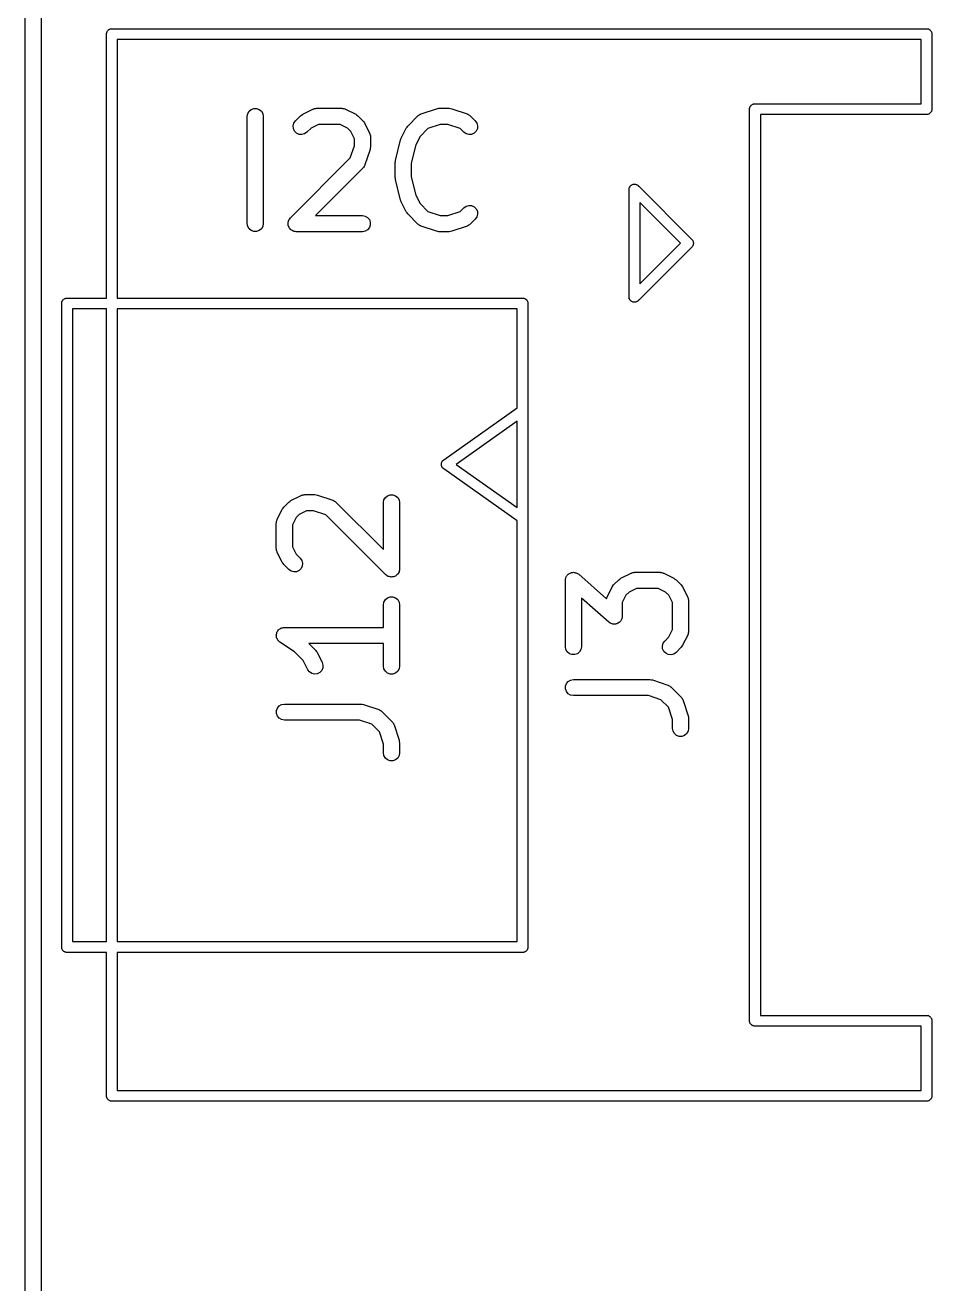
# Model space of a CAD drawing. Extents: x 51.7 to 146.1, y -97.1 to -36.3.
# Drawn here: x 51.74 to 60.2, y -66.09 to -54.36 of the extents above; entities that cross this region are included whole.
import ezdxf

# ---------------------------------------------------------------- set-up
doc = ezdxf.new("R2010")
doc.units = 0
doc.header["$MEASUREMENT"] = 0
doc.layers.add('BLACK', color=7, linetype='CONTINUOUS')

msp = doc.modelspace()

# ---------------------------------------------------------------- linework, layer by layer
at = {"layer": 'BLACK', "linetype": 'CONTINUOUS'}
for p, q in [((51.741, -93.8596), (51.741, -40.2524)), ((51.891, -40.2639), (51.891, -93.8502)), ((52.501, -54.4292), (52.5025, -54.425)), ((52.501, -56.9), (52.501, -54.4292)), ((52.5025, -54.425), (52.5033, -54.4206)), ((52.5033, -54.4206), (52.5055, -54.4168)), ((52.5055, -54.4168), (52.507, -54.4126)), ((52.507, -54.4126), (52.5099, -54.4092)), ((52.5099, -54.4092), (52.5121, -54.4054)), ((52.5121, -54.4054), (52.5155, -54.4025)), ((52.5155, -54.4025), (52.5184, -54.3991)), ((52.5184, -54.3991), (52.5222, -54.3969)), ((52.5222, -54.3969), (52.5256, -54.394)), ((52.5256, -54.394), (52.5298, -54.3925)), ((52.5298, -54.3925), (52.5336, -54.3903)), ((52.5336, -54.3903), (52.538, -54.3895)), ((52.538, -54.3895), (52.5422, -54.388)), ((52.5422, -54.388), (60.1598, -54.388)), ((60.1598, -54.388), (60.164, -54.3895)), ((60.164, -54.3895), (60.1684, -54.3903)), ((60.1684, -54.3903), (60.1722, -54.3925)), ((60.1722, -54.3925), (60.1764, -54.394)), ((60.1764, -54.394), (60.1798, -54.3969)), ((60.1798, -54.3969), (60.1836, -54.3991)), ((60.1836, -54.3991), (60.1865, -54.4025)), ((60.1865, -54.4025), (60.1899, -54.4054)), ((60.1899, -54.4054), (60.1921, -54.4092)), ((60.1921, -54.4092), (60.195, -54.4126)), ((60.195, -54.4126), (60.1965, -54.4168)), ((60.1965, -54.4168), (60.1987, -54.4206)), ((60.1987, -54.4206), (60.1995, -54.425)), ((60.1995, -54.425), (60.201, -54.4292)), ((60.201, -54.4292), (60.201, -55.1468)), ((60.101, -54.488), (52.601, -54.488)), ((52.601, -54.488), (52.601, -56.9)), ((60.101, -55.088), (60.101, -54.488)), ((53.8173, -55.1797), (53.8304, -55.1572)), ((53.8304, -55.1572), (53.8503, -55.1404)), ((53.8503, -55.1404), (53.8748, -55.1315)), ((53.8748, -55.1315), (53.9008, -55.1315)), ((53.9008, -55.1315), (53.9253, -55.1404)), ((53.9253, -55.1404), (53.9453, -55.1572)), ((53.9453, -55.1572), (53.9583, -55.1797)), ((54.3305, -55.1859), (54.4257, -55.1383)), ((54.4257, -55.1383), (54.4298, -55.1371)), ((54.4298, -55.1371), (54.4336, -55.1349)), ((54.4336, -55.1349), (54.4422, -55.1334)), ((54.4422, -55.1334), (54.4507, -55.1309)), ((54.4507, -55.1309), (54.455, -55.1311)), ((54.455, -55.1311), (54.4592, -55.1304)), ((54.4592, -55.1304), (54.6973, -55.1304)), ((54.6973, -55.1304), (54.7016, -55.1311)), ((54.7016, -55.1311), (54.7059, -55.1309)), ((54.7059, -55.1309), (54.7143, -55.1334)), ((54.7143, -55.1334), (54.723, -55.1349)), ((54.723, -55.1349), (54.7267, -55.1371)), ((54.7267, -55.1371), (54.7309, -55.1383)), ((54.7309, -55.1383), (54.8261, -55.1859)), ((55.4355, -55.1818), (55.5784, -55.1342)), ((55.5784, -55.1342), (55.5903, -55.1325)), ((55.5903, -55.1325), (55.6021, -55.1304)), ((55.6021, -55.1304), (55.6973, -55.1304)), ((55.6973, -55.1304), (55.7092, -55.1325)), ((55.7092, -55.1325), (55.7211, -55.1342)), ((55.7211, -55.1342), (55.8639, -55.1818)), ((58.501, -55.1292), (58.5025, -55.125)), ((58.501, -55.1468), (58.501, -55.1292)), ((58.501, -63.6292), (58.501, -55.1468)), ((58.501, -55.1468), (58.501, -55.1468)), ((58.5025, -55.125), (58.5033, -55.1206)), ((58.5033, -55.1206), (58.5055, -55.1168)), ((58.5055, -55.1168), (58.507, -55.1126)), ((58.507, -55.1126), (58.5099, -55.1092)), ((58.5099, -55.1092), (58.5121, -55.1054)), ((58.5121, -55.1054), (58.5155, -55.1025)), ((58.5155, -55.1025), (58.5184, -55.0991)), ((58.5184, -55.0991), (58.5222, -55.0969)), ((58.5222, -55.0969), (58.5256, -55.094)), ((58.5256, -55.094), (58.5298, -55.0925)), ((58.5298, -55.0925), (58.5336, -55.0903)), ((58.5336, -55.0903), (58.538, -55.0895)), ((58.538, -55.0895), (58.5422, -55.088)), ((58.5422, -55.088), (60.101, -55.088)), ((60.1987, -55.1554), (60.1965, -55.1592)), ((60.1995, -55.151), (60.1987, -55.1554)), ((60.201, -55.1468), (60.1995, -55.151)), ((53.8128, -55.2054), (53.8173, -55.1797)), ((53.8128, -56.2054), (53.8128, -55.2054)), ((53.9583, -55.1797), (53.9628, -55.2054)), ((53.9628, -55.2054), (53.9628, -56.2054)), ((54.2417, -55.2941), (54.2484, -55.2689)), ((54.2484, -55.2689), (54.2633, -55.2476)), ((54.2633, -55.2476), (54.311, -55.2)), ((54.311, -55.2), (54.3208, -55.1931)), ((54.3208, -55.1931), (54.3305, -55.1859)), ((54.8261, -55.1859), (54.8358, -55.1931)), ((54.8358, -55.1931), (54.8456, -55.2)), ((54.8456, -55.2), (54.8932, -55.2476)), ((54.8932, -55.2476), (54.9001, -55.2574)), ((54.9001, -55.2574), (54.9073, -55.2671)), ((54.9073, -55.2671), (54.9549, -55.3623)), ((55.311, -55.2952), (55.4062, -55.2)), ((55.4062, -55.2), (55.4097, -55.1975)), ((55.4097, -55.1975), (55.4126, -55.1943)), ((55.4126, -55.1943), (55.4203, -55.1901)), ((55.4203, -55.1901), (55.4275, -55.185)), ((55.4275, -55.185), (55.4317, -55.1839)), ((55.4317, -55.1839), (55.4355, -55.1818)), ((55.8639, -55.1818), (55.8677, -55.1839)), ((55.8677, -55.1839), (55.8719, -55.185)), ((55.8719, -55.185), (55.8791, -55.1901)), ((55.8791, -55.1901), (55.8868, -55.1943)), ((55.8868, -55.1943), (55.8897, -55.1975)), ((55.8897, -55.1975), (55.8932, -55.2)), ((55.8932, -55.2), (55.9408, -55.2476)), ((55.9408, -55.2476), (55.9558, -55.2689)), ((55.9558, -55.2689), (55.9625, -55.2941)), ((60.1598, -55.188), (58.601, -55.188)), ((58.601, -55.188), (58.601, -63.588)), ((60.164, -55.1865), (60.1598, -55.188)), ((60.1684, -55.1857), (60.164, -55.1865)), ((60.1722, -55.1835), (60.1684, -55.1857)), ((60.1764, -55.182), (60.1722, -55.1835)), ((60.1798, -55.1791), (60.1764, -55.182)), ((60.1836, -55.1769), (60.1798, -55.1791)), ((60.1865, -55.1735), (60.1836, -55.1769)), ((60.1899, -55.1706), (60.1865, -55.1735)), ((60.1921, -55.1668), (60.1899, -55.1706)), ((60.195, -55.1634), (60.1921, -55.1668)), ((60.1965, -55.1592), (60.195, -55.1634)), ((54.2439, -55.32), (54.2417, -55.2941)), ((54.2549, -55.3436), (54.2439, -55.32)), ((54.2734, -55.3621), (54.2549, -55.3436)), ((54.297, -55.3731), (54.2734, -55.3621)), ((54.3229, -55.3753), (54.297, -55.3731)), ((54.3481, -55.3686), (54.3229, -55.3753)), ((54.3694, -55.3537), (54.3481, -55.3686)), ((54.4084, -55.3146), (54.3694, -55.3537)), ((54.4769, -55.2804), (54.4084, -55.3146)), ((54.6796, -55.2804), (54.4769, -55.2804)), ((54.7481, -55.3146), (54.6796, -55.2804)), ((54.7786, -55.345), (54.7481, -55.3146)), ((54.8128, -55.4136), (54.7786, -55.345)), ((54.9549, -55.3623), (54.9561, -55.3665)), ((54.9561, -55.3665), (54.9583, -55.3702)), ((54.9583, -55.3702), (54.9598, -55.3789)), ((54.9598, -55.3789), (54.9623, -55.3873)), ((54.9623, -55.3873), (54.9621, -55.3916)), ((54.9621, -55.3916), (54.9628, -55.3959)), ((55.2493, -55.4099), (55.2969, -55.3147)), ((55.2969, -55.3147), (55.3041, -55.305)), ((55.3041, -55.305), (55.311, -55.2952)), ((55.4998, -55.3186), (55.4256, -55.3927)), ((55.6143, -55.2804), (55.4998, -55.3186)), ((55.6852, -55.2804), (55.6143, -55.2804)), ((55.7997, -55.3186), (55.6852, -55.2804)), ((55.8348, -55.3537), (55.7997, -55.3186)), ((55.8561, -55.3686), (55.8348, -55.3537)), ((55.8813, -55.3753), (55.8561, -55.3686)), ((55.9072, -55.3731), (55.8813, -55.3753)), ((55.9308, -55.3621), (55.9072, -55.3731)), ((55.9492, -55.3436), (55.9308, -55.3621)), ((55.9603, -55.32), (55.9492, -55.3436)), ((55.9625, -55.2941), (55.9603, -55.32)), ((54.7746, -55.5934), (54.8128, -55.4789)), ((54.8128, -55.4789), (54.8128, -55.4136)), ((54.9607, -55.5029), (54.959, -55.5148)), ((54.9628, -55.4911), (54.9607, -55.5029)), ((54.9628, -55.3959), (54.9628, -55.4911)), ((55.196, -55.6158), (55.2436, -55.4253)), ((55.2436, -55.4253), (55.247, -55.4178)), ((55.247, -55.4178), (55.2493, -55.4099)), ((55.3871, -55.4697), (55.3438, -55.6432)), ((55.4256, -55.3927), (55.3871, -55.4697)), ((54.2157, -56.1523), (54.7746, -55.5934)), ((54.959, -55.5148), (54.9113, -55.6577)), ((55.1938, -55.634), (55.1954, -55.6249)), ((55.1954, -55.6249), (55.196, -55.6158)), ((54.8932, -55.687), (54.4498, -56.1304)), ((54.8957, -55.6834), (54.8932, -55.687)), ((54.8989, -55.6806), (54.8957, -55.6834)), ((54.9031, -55.6728), (54.8989, -55.6806)), ((54.9082, -55.6656), (54.9031, -55.6728)), ((54.9093, -55.6615), (54.9082, -55.6656)), ((54.9113, -55.6577), (54.9093, -55.6615)), ((55.1938, -55.7768), (55.1938, -55.634)), ((55.3438, -55.6432), (55.3438, -55.7676)), ((55.1954, -55.7858), (55.1938, -55.7768)), ((55.196, -55.795), (55.1954, -55.7858)), ((55.2436, -55.9855), (55.196, -55.795)), ((55.3438, -55.7676), (55.3871, -55.9411)), ((57.3816, -55.8649), (57.3844, -55.8589)), ((57.3844, -55.8589), (57.386, -55.8573)), ((57.386, -55.8573), (57.3871, -55.8554)), ((57.3871, -55.8554), (57.3922, -55.8511)), ((57.3922, -55.8511), (57.3969, -55.8464)), ((57.3969, -55.8464), (57.3989, -55.8455)), ((57.3989, -55.8455), (57.4006, -55.844)), ((57.4006, -55.844), (57.4069, -55.8418)), ((57.4069, -55.8418), (57.4129, -55.839)), ((57.4129, -55.839), (57.4151, -55.8388)), ((57.4151, -55.8388), (57.4172, -55.838)), ((57.4172, -55.838), (57.4238, -55.838)), ((57.4238, -55.838), (57.4304, -55.8374)), ((57.4304, -55.8374), (57.4326, -55.838)), ((57.4326, -55.838), (57.4348, -55.838)), ((57.4348, -55.838), (57.4411, -55.8403)), ((57.4411, -55.8403), (57.4475, -55.842)), ((57.4475, -55.842), (57.4493, -55.8433)), ((57.4493, -55.8433), (57.4514, -55.844)), ((57.4514, -55.844), (57.4565, -55.8483)), ((57.4565, -55.8483), (57.4583, -55.8496)), ((57.4583, -55.8496), (57.4598, -55.8511)), ((57.4598, -55.8511), (57.4649, -55.8554)), ((57.4649, -55.8554), (57.466, -55.8573)), ((57.466, -55.8573), (57.9551, -56.3464)), ((55.3871, -55.9411), (55.4256, -56.0181)), ((57.3754, -55.8924), (57.376, -55.8858)), ((57.376, -55.8946), (57.3754, -55.8924)), ((57.376, -55.8836), (57.3764, -55.8815)), ((57.376, -55.8858), (57.376, -55.8836)), ((57.376, -56.8814), (57.376, -55.8946)), ((57.3764, -55.8815), (57.377, -55.8749)), ((57.377, -55.8749), (57.3779, -55.8728)), ((57.3779, -55.8728), (57.3783, -55.8706)), ((57.3783, -55.8706), (57.3816, -55.8649)), ((55.247, -55.993), (55.2436, -55.9855)), ((55.2493, -56.0008), (55.247, -55.993)), ((55.2969, -56.0961), (55.2493, -56.0008)), ((55.3041, -56.1057), (55.2969, -56.0961)), ((55.4256, -56.0181), (55.4998, -56.0922)), ((55.4998, -56.0922), (55.6143, -56.1304)), ((55.6852, -56.1304), (55.7997, -56.0922)), ((55.7997, -56.0922), (55.8348, -56.0571)), ((55.8348, -56.0571), (55.8561, -56.0422)), ((55.8561, -56.0422), (55.8813, -56.0354)), ((55.8813, -56.0354), (55.9072, -56.0377)), ((55.9072, -56.0377), (55.9308, -56.0487)), ((55.9308, -56.0487), (55.9492, -56.0671)), ((55.9492, -56.0671), (55.9603, -56.0907)), ((55.9603, -56.0907), (55.9625, -56.1167)), ((57.8553, -56.388), (57.476, -56.0087)), ((57.476, -56.0087), (57.476, -56.7673)), ((53.8173, -56.231), (53.8128, -56.2054)), ((53.9628, -56.2054), (53.9583, -56.231)), ((54.194, -56.1988), (54.1949, -56.1957)), ((54.1949, -56.2086), (54.194, -56.1988)), ((54.1949, -56.1924), (54.1983, -56.1831)), ((54.1949, -56.1957), (54.1949, -56.1924)), ((54.1949, -56.2184), (54.1949, -56.2086)), ((54.1983, -56.1831), (54.2008, -56.1737)), ((54.2008, -56.1737), (54.2027, -56.171)), ((54.2027, -56.171), (54.2038, -56.1679)), ((54.2038, -56.1679), (54.2101, -56.1604)), ((54.2101, -56.1604), (54.2157, -56.1523)), ((54.4498, -56.1304), (54.8878, -56.1304)), ((54.8878, -56.1304), (54.9135, -56.1349)), ((54.9135, -56.1349), (54.936, -56.1479)), ((54.936, -56.1479), (54.9528, -56.1679)), ((54.9528, -56.1679), (54.9617, -56.1924)), ((54.9617, -56.1924), (54.9617, -56.2184)), ((55.311, -56.1156), (55.3041, -56.1057)), ((55.4062, -56.2108), (55.311, -56.1156)), ((55.4097, -56.2133), (55.4062, -56.2108)), ((55.4126, -56.2165), (55.4097, -56.2133)), ((55.6143, -56.1304), (55.6852, -56.1304)), ((55.8897, -56.2133), (55.8868, -56.2165)), ((55.8932, -56.2108), (55.8897, -56.2133)), ((55.9408, -56.1632), (55.8932, -56.2108)), ((55.9558, -56.1418), (55.9408, -56.1632)), ((55.9625, -56.1167), (55.9558, -56.1418)), ((53.8304, -56.2536), (53.8173, -56.231)), ((53.8503, -56.2703), (53.8304, -56.2536)), ((53.8748, -56.2792), (53.8503, -56.2703)), ((53.9008, -56.2792), (53.8748, -56.2792)), ((53.9253, -56.2703), (53.9008, -56.2792)), ((53.9453, -56.2536), (53.9253, -56.2703)), ((53.9583, -56.231), (53.9453, -56.2536)), ((54.196, -56.2215), (54.1949, -56.2184)), ((54.1963, -56.2248), (54.196, -56.2215)), ((54.2005, -56.2337), (54.1963, -56.2248)), ((54.2038, -56.2429), (54.2005, -56.2337)), ((54.2059, -56.2454), (54.2038, -56.2429)), ((54.2073, -56.2484), (54.2059, -56.2454)), ((54.2143, -56.2553), (54.2073, -56.2484)), ((54.2206, -56.2628), (54.2143, -56.2553)), ((54.2234, -56.2645), (54.2206, -56.2628)), ((54.2257, -56.2668), (54.2234, -56.2645)), ((54.2346, -56.271), (54.2257, -56.2668)), ((54.2431, -56.2759), (54.2346, -56.271)), ((54.2464, -56.2764), (54.2431, -56.2759)), ((54.2493, -56.2778), (54.2464, -56.2764)), ((54.2591, -56.2787), (54.2493, -56.2778)), ((54.2688, -56.2804), (54.2591, -56.2787)), ((54.8878, -56.2804), (54.2688, -56.2804)), ((54.9135, -56.2759), (54.8878, -56.2804)), ((54.936, -56.2628), (54.9135, -56.2759)), ((54.9528, -56.2429), (54.936, -56.2628)), ((54.9617, -56.2184), (54.9528, -56.2429)), ((55.4203, -56.2207), (55.4126, -56.2165)), ((55.4275, -56.2257), (55.4203, -56.2207)), ((55.4317, -56.2269), (55.4275, -56.2257)), ((55.4355, -56.2289), (55.4317, -56.2269)), ((55.5784, -56.2765), (55.4355, -56.2289)), ((55.5903, -56.2783), (55.5784, -56.2765)), ((55.6021, -56.2804), (55.5903, -56.2783)), ((55.6973, -56.2804), (55.6021, -56.2804)), ((55.7092, -56.2783), (55.6973, -56.2804)), ((55.721, -56.2765), (55.7092, -56.2783)), ((55.8639, -56.2289), (55.721, -56.2765)), ((55.8677, -56.2269), (55.8639, -56.2289)), ((55.8719, -56.2257), (55.8677, -56.2269)), ((55.8791, -56.2207), (55.8719, -56.2257)), ((55.8868, -56.2165), (55.8791, -56.2207)), ((57.9644, -56.4203), (57.466, -56.9187)), ((57.476, -56.7673), (57.8553, -56.388)), ((57.9551, -56.3464), (57.9676, -56.3589)), ((57.9676, -56.4171), (57.9644, -56.4203)), ((57.9676, -56.3589), (57.9695, -56.3629)), ((57.9695, -56.4131), (57.9676, -56.4171)), ((57.9695, -56.3629), (57.972, -56.3665)), ((57.972, -56.4095), (57.9695, -56.4131)), ((57.972, -56.3665), (57.9732, -56.3708)), ((57.9732, -56.4052), (57.972, -56.4095)), ((57.9732, -56.3708), (57.975, -56.3749)), ((57.975, -56.4011), (57.9732, -56.4052)), ((57.975, -56.3749), (57.9754, -56.3793)), ((57.9754, -56.3967), (57.975, -56.4011)), ((57.9754, -56.3793), (57.9766, -56.3836)), ((57.9766, -56.3924), (57.9754, -56.3967)), ((57.9766, -56.3836), (57.9762, -56.388)), ((57.9762, -56.388), (57.9766, -56.3924)), ((52.0909, -56.9212), (52.0931, -56.9174)), ((52.0931, -56.9174), (52.0965, -56.9145)), ((52.0965, -56.9145), (52.0994, -56.9111)), ((52.0994, -56.9111), (52.1032, -56.9089)), ((52.1032, -56.9089), (52.1066, -56.906)), ((52.1066, -56.906), (52.1108, -56.9045)), ((52.1108, -56.9045), (52.1146, -56.9023)), ((52.1146, -56.9023), (52.119, -56.9015)), ((52.119, -56.9015), (52.1232, -56.9)), ((52.1232, -56.9), (52.501, -56.9)), ((52.601, -56.9), (56.3908, -56.9)), ((56.3908, -56.9), (56.395, -56.9015)), ((56.395, -56.9015), (56.3994, -56.9023)), ((56.3994, -56.9023), (56.4032, -56.9045)), ((56.4032, -56.9045), (56.4074, -56.906)), ((56.4074, -56.906), (56.4108, -56.9089)), ((56.4108, -56.9089), (56.4146, -56.9111)), ((56.4146, -56.9111), (56.4175, -56.9145)), ((56.4175, -56.9145), (56.4209, -56.9174)), ((56.4209, -56.9174), (56.4231, -56.9212)), ((57.3754, -56.8836), (57.376, -56.8814)), ((57.376, -56.8902), (57.3754, -56.8836)), ((57.376, -56.8924), (57.376, -56.8902)), ((57.3764, -56.8945), (57.376, -56.8924)), ((57.377, -56.9011), (57.3764, -56.8945)), ((57.3779, -56.9032), (57.377, -56.9011)), ((57.3783, -56.9054), (57.3779, -56.9032)), ((57.3816, -56.9111), (57.3783, -56.9054)), ((57.3844, -56.9171), (57.3816, -56.9111)), ((57.386, -56.9187), (57.3844, -56.9171)), ((52.082, -56.9412), (52.0835, -56.937)), ((52.082, -56.9456), (52.082, -56.9412)), ((52.082, -62.9412), (52.082, -56.9456)), ((52.0835, -56.937), (52.0843, -56.9326)), ((52.0843, -56.9326), (52.0865, -56.9288)), ((52.0865, -56.9288), (52.088, -56.9246)), ((52.088, -56.9246), (52.0909, -56.9212)), ((52.182, -57), (52.182, -62.9)), ((52.501, -57), (52.182, -57)), ((52.501, -62.9), (52.501, -57)), ((52.601, -57), (52.601, -62.9)), ((56.332, -57), (52.601, -57)), ((56.332, -57.9241), (56.332, -57)), ((56.4231, -56.9212), (56.426, -56.9246)), ((56.426, -56.9246), (56.4275, -56.9288)), ((56.4275, -56.9288), (56.4297, -56.9326)), ((56.4297, -56.9326), (56.4305, -56.937)), ((56.4305, -56.937), (56.432, -56.9412)), ((56.432, -56.9412), (56.432, -57.9433)), ((57.3871, -56.9206), (57.386, -56.9187)), ((57.3922, -56.9249), (57.3871, -56.9206)), ((57.3969, -56.9296), (57.3922, -56.9249)), ((57.3989, -56.9305), (57.3969, -56.9296)), ((57.4006, -56.932), (57.3989, -56.9305)), ((57.4069, -56.9342), (57.4006, -56.932)), ((57.4129, -56.937), (57.4069, -56.9342)), ((57.4151, -56.9372), (57.4129, -56.937)), ((57.4172, -56.938), (57.4151, -56.9372)), ((57.4238, -56.938), (57.4172, -56.938)), ((57.4304, -56.9386), (57.4238, -56.938)), ((57.4326, -56.938), (57.4304, -56.9386)), ((57.4348, -56.938), (57.4326, -56.938)), ((57.4411, -56.9357), (57.4348, -56.938)), ((57.4475, -56.934), (57.4411, -56.9357)), ((57.4493, -56.9327), (57.4475, -56.934)), ((57.4514, -56.932), (57.4493, -56.9327)), ((57.4565, -56.9277), (57.4514, -56.932)), ((57.4583, -56.9264), (57.4565, -56.9277)), ((57.4598, -56.9249), (57.4583, -56.9264)), ((57.4649, -56.9206), (57.4598, -56.9249)), ((57.466, -56.9187), (57.4649, -56.9206)), ((55.6462, -58.4091), (56.332, -57.9241)), ((56.432, -57.9433), (56.4326, -57.9453)), ((56.4326, -57.9453), (56.432, -57.9521)), ((56.432, -57.9521), (56.432, -58.9479)), ((56.332, -58.0466), (55.7615, -58.45)), ((56.332, -58.8534), (56.332, -58.0466)), ((55.6243, -58.4453), (55.6254, -58.4413)), ((55.6254, -58.4413), (55.6258, -58.4371)), ((55.6258, -58.4371), (55.6277, -58.4328)), ((55.6277, -58.4328), (55.629, -58.4283)), ((55.629, -58.4283), (55.6314, -58.4249)), ((55.6314, -58.4249), (55.6332, -58.4211)), ((55.6332, -58.4211), (55.6365, -58.4178)), ((55.6365, -58.4178), (55.6392, -58.4139)), ((55.6392, -58.4139), (55.6462, -58.4091)), ((55.6247, -58.45), (55.6243, -58.4453)), ((55.6243, -58.4547), (55.6247, -58.45)), ((55.6254, -58.4587), (55.6243, -58.4547)), ((55.6258, -58.4629), (55.6254, -58.4587)), ((55.6277, -58.4672), (55.6258, -58.4629)), ((55.629, -58.4717), (55.6277, -58.4672)), ((55.6314, -58.4751), (55.629, -58.4717)), ((55.6332, -58.4789), (55.6314, -58.4751)), ((55.6365, -58.4822), (55.6332, -58.4789)), ((55.6392, -58.4861), (55.6365, -58.4822)), ((55.6462, -58.4909), (55.6392, -58.4861)), ((56.332, -58.9759), (55.6462, -58.4909)), ((55.7615, -58.45), (56.332, -58.8534)), ((54.2016, -58.8017), (54.2114, -58.7948)), ((54.2114, -58.7948), (54.2211, -58.7877)), ((54.2211, -58.7877), (54.3163, -58.7401)), ((54.3163, -58.7401), (54.3205, -58.7388)), ((54.3205, -58.7388), (54.3242, -58.7367)), ((54.3242, -58.7367), (54.3329, -58.7351)), ((54.3329, -58.7351), (54.3413, -58.7326)), ((54.3413, -58.7326), (54.3456, -58.7329)), ((54.3456, -58.7329), (54.3499, -58.7321)), ((54.3499, -58.7321), (54.4451, -58.7321)), ((54.4451, -58.7321), (54.4569, -58.7342)), ((54.4569, -58.7342), (54.4688, -58.736)), ((54.4688, -58.736), (54.6117, -58.7836)), ((54.6117, -58.7836), (54.6155, -58.7857)), ((54.6155, -58.7857), (54.6196, -58.7868)), ((54.6196, -58.7868), (54.6268, -58.7918)), ((54.6268, -58.7918), (54.6346, -58.796)), ((55.0844, -58.8071), (55.0889, -58.7815)), ((55.0889, -58.7815), (55.1019, -58.7589)), ((55.1019, -58.7589), (55.1219, -58.7422)), ((55.1219, -58.7422), (55.1464, -58.7333)), ((55.1464, -58.7333), (55.1724, -58.7333)), ((55.1724, -58.7333), (55.1969, -58.7422)), ((55.1969, -58.7422), (55.2168, -58.7589)), ((55.2168, -58.7589), (55.2299, -58.7815)), ((55.2299, -58.7815), (55.2344, -58.8071)), ((54.0923, -58.9641), (54.1399, -58.8688)), ((54.1399, -58.8688), (54.1471, -58.8592)), ((54.1471, -58.8592), (54.154, -58.8493)), ((54.154, -58.8493), (54.2016, -58.8017)), ((54.3676, -58.8821), (54.299, -58.9164)), ((54.4329, -58.8821), (54.3676, -58.8821)), ((54.5474, -58.9203), (54.4329, -58.8821)), ((54.6346, -58.796), (54.6374, -58.7992)), ((54.6374, -58.7992), (54.641, -58.8017)), ((54.641, -58.8017), (55.0844, -59.2451)), ((55.0844, -59.2451), (55.0844, -58.8071)), ((55.2344, -58.8071), (55.2344, -59.4262)), ((54.0844, -58.9976), (54.0851, -58.9934)), ((54.0844, -59.2357), (54.0844, -58.9976)), ((54.0849, -58.989), (54.0874, -58.9806)), ((54.0851, -58.9934), (54.0849, -58.989)), ((54.0874, -58.9806), (54.0889, -58.972)), ((54.0889, -58.972), (54.0911, -58.9682)), ((54.0911, -58.9682), (54.0923, -58.9641)), ((54.2686, -58.9468), (54.2344, -59.0153)), ((54.2344, -59.0153), (54.2344, -59.218)), ((54.299, -58.9164), (54.2686, -58.9468)), ((55.1063, -59.4792), (54.5474, -58.9203)), ((56.332, -62.9), (56.332, -58.9759)), ((56.432, -58.9479), (56.4326, -58.9547)), ((56.4326, -58.9547), (56.432, -58.9567)), ((56.432, -58.9567), (56.432, -62.9588)), ((54.0851, -59.24), (54.0844, -59.2357)), ((54.0849, -59.2443), (54.0851, -59.24)), ((54.0874, -59.2527), (54.0849, -59.2443)), ((54.0889, -59.2614), (54.0874, -59.2527)), ((54.0911, -59.2651), (54.0889, -59.2614)), ((54.2344, -59.218), (54.2686, -59.2865)), ((54.0923, -59.2693), (54.0911, -59.2651)), ((54.1399, -59.3645), (54.0923, -59.2693)), ((54.1471, -59.3742), (54.1399, -59.3645)), ((54.154, -59.384), (54.1471, -59.3742)), ((54.2686, -59.2865), (54.3077, -59.3255)), ((54.3077, -59.3255), (54.3226, -59.3469)), ((54.3226, -59.3469), (54.3293, -59.372)), ((54.3293, -59.372), (54.3271, -59.398)), ((54.2016, -59.4316), (54.154, -59.384)), ((54.2229, -59.4465), (54.2016, -59.4316)), ((54.2481, -59.4533), (54.2229, -59.4465)), ((54.274, -59.451), (54.2481, -59.4533)), ((54.2976, -59.44), (54.274, -59.451)), ((54.3161, -59.4216), (54.2976, -59.44)), ((54.3271, -59.398), (54.3161, -59.4216)), ((55.1144, -59.4848), (55.1063, -59.4792)), ((55.1219, -59.4911), (55.1144, -59.4848)), ((55.125, -59.4923), (55.1219, -59.4911)), ((55.1277, -59.4942), (55.125, -59.4923)), ((55.1371, -59.4967), (55.1277, -59.4942)), ((55.1464, -59.5001), (55.1371, -59.4967)), ((55.1755, -59.4989), (55.1724, -59.5001)), ((55.1788, -59.4986), (55.1755, -59.4989)), ((55.1877, -59.4945), (55.1788, -59.4986)), ((55.1969, -59.4911), (55.1877, -59.4945)), ((55.1994, -59.489), (55.1969, -59.4911)), ((55.2024, -59.4876), (55.1994, -59.489)), ((55.2093, -59.4807), (55.2024, -59.4876)), ((55.2168, -59.4744), (55.2093, -59.4807)), ((55.2185, -59.4715), (55.2168, -59.4744)), ((55.2208, -59.4692), (55.2185, -59.4715)), ((55.225, -59.4603), (55.2208, -59.4692)), ((55.2299, -59.4518), (55.225, -59.4603)), ((55.2304, -59.4486), (55.2299, -59.4518)), ((55.2318, -59.4456), (55.2304, -59.4486)), ((55.2327, -59.4358), (55.2318, -59.4456)), ((55.2344, -59.4262), (55.2327, -59.4358)), ((56.7859, -59.5057), (56.7896, -59.4993)), ((56.7896, -59.4993), (56.7922, -59.4925)), ((56.7922, -59.4925), (56.796, -59.4881)), ((56.796, -59.4881), (56.7989, -59.4831)), ((56.7989, -59.4831), (56.8045, -59.4784)), ((56.8045, -59.4784), (56.8094, -59.4729)), ((56.8094, -59.4729), (56.8144, -59.4701)), ((56.8144, -59.4701), (56.8189, -59.4664)), ((56.8189, -59.4664), (56.8258, -59.4639)), ((56.8258, -59.4639), (56.8322, -59.4603)), ((56.8322, -59.4603), (56.8379, -59.4595)), ((56.8379, -59.4595), (56.8434, -59.4575)), ((56.8434, -59.4575), (56.8507, -59.4575)), ((56.8507, -59.4575), (56.8579, -59.4563)), ((56.8579, -59.4563), (56.8636, -59.4575)), ((56.8636, -59.4575), (56.8694, -59.4575)), ((56.8694, -59.4575), (56.8763, -59.46)), ((56.8763, -59.46), (56.8835, -59.4614)), ((56.8835, -59.4614), (56.8884, -59.4644)), ((56.8884, -59.4644), (56.8939, -59.4664)), ((56.8939, -59.4664), (56.8995, -59.4711)), ((56.8995, -59.4711), (56.9058, -59.4749)), ((56.9058, -59.4749), (57.1658, -59.7024)), ((57.299, -59.5119), (57.3943, -59.4643)), ((57.3943, -59.4643), (57.3984, -59.463)), ((57.3984, -59.463), (57.4022, -59.4609)), ((57.4022, -59.4609), (57.4108, -59.4593)), ((57.4108, -59.4593), (57.4192, -59.4568)), ((57.4192, -59.4568), (57.4235, -59.4571)), ((57.4235, -59.4571), (57.4278, -59.4563)), ((57.4278, -59.4563), (57.6659, -59.4563)), ((57.6659, -59.4563), (57.6702, -59.4571)), ((57.6702, -59.4571), (57.6745, -59.4568)), ((57.6745, -59.4568), (57.6829, -59.4593)), ((57.6829, -59.4593), (57.6916, -59.4609)), ((57.6916, -59.4609), (57.6953, -59.463)), ((57.6953, -59.463), (57.6994, -59.4643)), ((57.6994, -59.4643), (57.7947, -59.5119)), ((55.1497, -59.5001), (55.1464, -59.5001)), ((55.1528, -59.5009), (55.1497, -59.5001)), ((55.1626, -59.5001), (55.1528, -59.5009)), ((55.1724, -59.5001), (55.1626, -59.5001)), ((56.7814, -59.5313), (56.7827, -59.5241)), ((56.7814, -60.1504), (56.7814, -59.5313)), ((56.7827, -59.5241), (56.7828, -59.5168)), ((56.7828, -59.5168), (56.7849, -59.5114)), ((56.7849, -59.5114), (56.7859, -59.5057)), ((57.1703, -59.6883), (57.2179, -59.593)), ((57.2179, -59.593), (57.225, -59.5834)), ((57.225, -59.5834), (57.2319, -59.5735)), ((57.2319, -59.5735), (57.2795, -59.5259)), ((57.2795, -59.5259), (57.2894, -59.519)), ((57.2894, -59.519), (57.299, -59.5119)), ((57.4455, -59.6063), (57.377, -59.6406)), ((57.6482, -59.6063), (57.4455, -59.6063)), ((57.7167, -59.6406), (57.6482, -59.6063)), ((57.7947, -59.5119), (57.8043, -59.519)), ((57.8043, -59.519), (57.8142, -59.5259)), ((57.8142, -59.5259), (57.8618, -59.5735)), ((57.8618, -59.5735), (57.8687, -59.5834)), ((57.8687, -59.5834), (57.8758, -59.593)), ((57.8758, -59.593), (57.9235, -59.6883)), ((55.0844, -59.7595), (55.0889, -59.7339)), ((55.0889, -59.7339), (55.1019, -59.7113)), ((55.1019, -59.7113), (55.1219, -59.6946)), ((55.1219, -59.6946), (55.1464, -59.6857)), ((55.1464, -59.6857), (55.1724, -59.6857)), ((55.1724, -59.6857), (55.1969, -59.6946)), ((55.1969, -59.6946), (55.2168, -59.7113)), ((55.2168, -59.7113), (55.2299, -59.7339)), ((55.2299, -59.7339), (55.2344, -59.7595)), ((57.1879, -59.9211), (56.9314, -59.6966)), ((56.9314, -59.6966), (56.9314, -60.1504)), ((57.1658, -59.7024), (57.1669, -59.6962)), ((57.1669, -59.6962), (57.169, -59.6924)), ((57.169, -59.6924), (57.1703, -59.6883)), ((57.3466, -59.671), (57.3123, -59.7395)), ((57.377, -59.6406), (57.3466, -59.671)), ((57.7471, -59.671), (57.7167, -59.6406)), ((57.7814, -59.7395), (57.7471, -59.671)), ((57.9235, -59.6883), (57.9247, -59.6924)), ((57.9247, -59.6924), (57.9269, -59.6962)), ((57.9269, -59.6962), (57.9284, -59.7048)), ((57.9284, -59.7048), (57.9309, -59.7132)), ((57.9309, -59.7132), (57.9306, -59.7175)), ((57.9306, -59.7175), (57.9314, -59.7218)), ((57.9314, -59.7218), (57.9314, -60.0075)), ((55.0844, -59.9702), (55.0844, -59.7595)), ((55.2344, -59.7595), (55.2344, -60.331)), ((57.3123, -59.7395), (57.3123, -59.8647)), ((57.7814, -59.9898), (57.7814, -59.7395)), ((57.1942, -59.9249), (57.1879, -59.9211)), ((57.1998, -59.9296), (57.1942, -59.9249)), ((57.2053, -59.9316), (57.1998, -59.9296)), ((57.2102, -59.9346), (57.2053, -59.9316)), ((57.2174, -59.936), (57.2102, -59.9346)), ((57.2243, -59.9385), (57.2174, -59.936)), ((57.2301, -59.9385), (57.2243, -59.9385)), ((57.2358, -59.9397), (57.2301, -59.9385)), ((57.243, -59.9385), (57.2358, -59.9397)), ((57.2504, -59.9385), (57.243, -59.9385)), ((57.2558, -59.9365), (57.2504, -59.9385)), ((57.2615, -59.9357), (57.2558, -59.9365)), ((57.2679, -59.9321), (57.2615, -59.9357)), ((57.2748, -59.9296), (57.2679, -59.9321)), ((57.2793, -59.9259), (57.2748, -59.9296)), ((57.2843, -59.9231), (57.2793, -59.9259)), ((57.2892, -59.9176), (57.2843, -59.9231)), ((57.2948, -59.9129), (57.2892, -59.9176)), ((57.2977, -59.9079), (57.2948, -59.9129)), ((57.3015, -59.9035), (57.2977, -59.9079)), ((57.3041, -59.8967), (57.3015, -59.9035)), ((57.3078, -59.8903), (57.3041, -59.8967)), ((57.3088, -59.8846), (57.3078, -59.8903)), ((57.3109, -59.8792), (57.3088, -59.8846)), ((57.3111, -59.8719), (57.3109, -59.8792)), ((57.3123, -59.8647), (57.3111, -59.8719)), ((54.0845, -60.0404), (54.0855, -60.0364)), ((54.0855, -60.0493), (54.0845, -60.0404)), ((54.0855, -60.0322), (54.0886, -60.0238)), ((54.0855, -60.0364), (54.0855, -60.0322)), ((54.0855, -60.0583), (54.0855, -60.0493)), ((54.0869, -60.0622), (54.0855, -60.0583)), ((54.0874, -60.0663), (54.0869, -60.0622)), ((54.0914, -60.0743), (54.0874, -60.0663)), ((54.0886, -60.0238), (54.0907, -60.0151)), ((54.0907, -60.0151), (54.093, -60.0116)), ((54.0944, -60.0827), (54.0914, -60.0743)), ((54.093, -60.0116), (54.0944, -60.0077)), ((54.0944, -60.0077), (54.1002, -60.0009)), ((54.0971, -60.0859), (54.0944, -60.0827)), ((54.0989, -60.0896), (54.0971, -60.0859)), ((54.1002, -60.0009), (54.1051, -59.9934)), ((54.1051, -59.9934), (54.1085, -59.991)), ((54.1085, -59.991), (54.1112, -59.9878)), ((54.1112, -59.9878), (54.1189, -59.9833)), ((54.1189, -59.9833), (54.1261, -59.978)), ((54.1261, -59.978), (54.1301, -59.9768)), ((54.1301, -59.9768), (54.1337, -59.9748)), ((54.1337, -59.9748), (54.1425, -59.9732)), ((54.1425, -59.9732), (54.1511, -59.9707)), ((54.1511, -59.9707), (54.1553, -59.971)), ((54.1553, -59.971), (54.1594, -59.9702)), ((54.1594, -59.9702), (55.0844, -59.9702)), ((57.7081, -60.0973), (57.7471, -60.0583)), ((57.7471, -60.0583), (57.7814, -59.9898)), ((57.9235, -60.0411), (57.8758, -60.1363)), ((57.9247, -60.0369), (57.9235, -60.0411)), ((57.9269, -60.0332), (57.9247, -60.0369)), ((57.9284, -60.0245), (57.9269, -60.0332)), ((57.9309, -60.0161), (57.9284, -60.0245)), ((57.9314, -60.0075), (57.9306, -60.0118)), ((57.9306, -60.0118), (57.9309, -60.0161)), ((54.1054, -60.0958), (54.0989, -60.0896)), ((54.1112, -60.1027), (54.1054, -60.0958)), ((54.1148, -60.1048), (54.1112, -60.1027)), ((54.1178, -60.1076), (54.1148, -60.1048)), ((54.2545, -60.1988), (54.1178, -60.1076)), ((54.3358, -60.2801), (54.2545, -60.1988)), ((55.0844, -60.1202), (54.3881, -60.1202)), ((54.3881, -60.1202), (54.4505, -60.1827)), ((54.4505, -60.1827), (54.4574, -60.1925)), ((54.4574, -60.1925), (54.4646, -60.2022)), ((54.4646, -60.2022), (54.5122, -60.2974)), ((55.0844, -60.331), (55.0844, -60.1202)), ((56.7859, -60.176), (56.7814, -60.1504)), ((56.7989, -60.1986), (56.7859, -60.176)), ((56.8189, -60.2153), (56.7989, -60.1986)), ((56.9138, -60.1986), (56.8939, -60.2153)), ((56.9269, -60.176), (56.9138, -60.1986)), ((56.9314, -60.1504), (56.9269, -60.176)), ((57.6864, -60.1438), (57.6932, -60.1187)), ((57.6887, -60.1698), (57.6864, -60.1438)), ((57.6997, -60.1934), (57.6887, -60.1698)), ((57.6932, -60.1187), (57.7081, -60.0973)), ((57.7181, -60.2118), (57.6997, -60.1934)), ((57.8142, -60.2034), (57.7928, -60.2184)), ((57.8618, -60.1558), (57.8142, -60.2034)), ((57.8687, -60.146), (57.8618, -60.1558)), ((57.8758, -60.1363), (57.8687, -60.146)), ((54.378, -60.3645), (54.3358, -60.2801)), ((54.5122, -60.2974), (54.5196, -60.3224)), ((56.8434, -60.2242), (56.8189, -60.2153)), ((56.8694, -60.2242), (56.8434, -60.2242)), ((56.8939, -60.2153), (56.8694, -60.2242)), ((57.7417, -60.2228), (57.7181, -60.2118)), ((57.7677, -60.2251), (57.7417, -60.2228)), ((57.7928, -60.2184), (57.7677, -60.2251)), ((54.3935, -60.3854), (54.378, -60.3645)), ((54.4153, -60.3998), (54.3935, -60.3854)), ((54.4406, -60.4058), (54.4153, -60.3998)), ((54.4665, -60.4028), (54.4406, -60.4058)), ((54.4898, -60.3912), (54.4665, -60.4028)), ((54.5077, -60.3723), (54.4898, -60.3912)), ((54.518, -60.3484), (54.5077, -60.3723)), ((54.5196, -60.3224), (54.518, -60.3484)), ((55.0889, -60.3566), (55.0844, -60.331)), ((55.1019, -60.3792), (55.0889, -60.3566)), ((55.1219, -60.3959), (55.1019, -60.3792)), ((55.1464, -60.4048), (55.1219, -60.3959)), ((55.1724, -60.4048), (55.1464, -60.4048)), ((55.1969, -60.3959), (55.1724, -60.4048)), ((55.2168, -60.3792), (55.1969, -60.3959)), ((55.2299, -60.3566), (55.2168, -60.3792)), ((55.2344, -60.331), (55.2299, -60.3566)), ((56.7825, -60.5183), (56.7914, -60.4938)), ((56.7825, -60.5444), (56.7825, -60.5183)), ((56.7914, -60.5688), (56.7825, -60.5444)), ((56.7914, -60.4938), (56.8082, -60.4739)), ((56.8082, -60.4739), (56.8307, -60.4609)), ((56.8307, -60.4609), (56.8564, -60.4563)), ((56.8564, -60.4563), (57.5707, -60.4563)), ((57.5707, -60.4563), (57.5825, -60.4584)), ((57.5825, -60.4584), (57.5944, -60.4602)), ((57.5944, -60.4602), (57.7372, -60.5078)), ((57.7372, -60.5078), (57.741, -60.5099)), ((57.741, -60.5099), (57.7452, -60.511)), ((57.7452, -60.511), (57.7524, -60.516)), ((57.7524, -60.516), (57.7601, -60.5202)), ((57.7601, -60.5202), (57.763, -60.5234)), ((57.763, -60.5234), (57.7666, -60.5259)), ((57.7666, -60.5259), (57.8618, -60.6212)), ((56.8082, -60.5888), (56.7914, -60.5688)), ((56.8307, -60.6018), (56.8082, -60.5888)), ((56.8564, -60.6063), (56.8307, -60.6018)), ((57.5585, -60.6063), (56.8564, -60.6063)), ((57.673, -60.6445), (57.5585, -60.6063)), ((57.7432, -60.7147), (57.673, -60.6445)), ((57.8618, -60.6212), (57.8643, -60.6247)), ((57.8643, -60.6247), (57.8675, -60.6276)), ((57.8675, -60.6276), (57.8717, -60.6353)), ((57.8717, -60.6353), (57.8767, -60.6425)), ((57.8767, -60.6425), (57.8779, -60.6467)), ((57.8779, -60.6467), (57.8799, -60.6505)), ((57.8799, -60.6505), (57.9275, -60.7933)), ((54.0855, -60.7465), (54.0944, -60.722)), ((54.0855, -60.7725), (54.0855, -60.7465)), ((54.0944, -60.797), (54.0855, -60.7725)), ((54.0944, -60.722), (54.1112, -60.7021)), ((54.1112, -60.7021), (54.1337, -60.689)), ((54.1337, -60.689), (54.1594, -60.6845)), ((54.1594, -60.6845), (54.8737, -60.6845)), ((54.8737, -60.6845), (54.8855, -60.6866)), ((54.8855, -60.6866), (54.8974, -60.6884)), ((54.8974, -60.6884), (55.0402, -60.736)), ((55.0402, -60.736), (55.044, -60.738)), ((55.044, -60.738), (55.0482, -60.7392)), ((55.0482, -60.7392), (55.0554, -60.7442)), ((55.0554, -60.7442), (55.0631, -60.7484)), ((55.0631, -60.7484), (55.066, -60.7516)), ((55.066, -60.7516), (55.0696, -60.7541)), ((55.0696, -60.7541), (55.1648, -60.8493)), ((57.7814, -60.8292), (57.7432, -60.7147)), ((54.1112, -60.817), (54.0944, -60.797)), ((54.1337, -60.83), (54.1112, -60.817)), ((54.1594, -60.8345), (54.1337, -60.83)), ((54.8615, -60.8345), (54.1594, -60.8345)), ((54.976, -60.8727), (54.8615, -60.8345)), ((55.0462, -60.9429), (54.976, -60.8727)), ((55.1648, -60.8493), (55.1673, -60.8529)), ((55.1673, -60.8529), (55.1705, -60.8558)), ((55.1705, -60.8558), (55.1747, -60.8635)), ((55.1747, -60.8635), (55.1797, -60.8707)), ((55.1797, -60.8707), (55.1809, -60.8749)), ((55.1809, -60.8749), (55.1829, -60.8787)), ((55.1829, -60.8787), (55.2305, -61.0215)), ((57.7814, -60.9123), (57.7814, -60.8292)), ((57.9275, -60.7933), (57.9293, -60.8052)), ((57.9293, -60.8052), (57.9314, -60.817)), ((57.9314, -60.817), (57.9314, -60.9123)), ((55.0844, -61.0574), (55.0462, -60.9429)), ((55.2305, -61.0215), (55.2323, -61.0334)), ((57.7859, -60.9379), (57.7814, -60.9123)), ((57.7989, -60.9605), (57.7859, -60.9379)), ((57.8189, -60.9772), (57.7989, -60.9605)), ((57.8434, -60.9861), (57.8189, -60.9772)), ((57.8694, -60.9861), (57.8434, -60.9861)), ((57.8939, -60.9772), (57.8694, -60.9861)), ((57.9138, -60.9605), (57.8939, -60.9772)), ((57.9269, -60.9379), (57.9138, -60.9605)), ((57.9314, -60.9123), (57.9269, -60.9379)), ((55.0844, -61.1405), (55.0844, -61.0574)), ((55.0889, -61.1661), (55.0844, -61.1405)), ((55.2344, -61.1405), (55.2299, -61.1661)), ((55.2323, -61.0334), (55.2344, -61.0452)), ((55.2344, -61.0452), (55.2344, -61.1405)), ((55.1019, -61.1887), (55.0889, -61.1661)), ((55.1219, -61.2054), (55.1019, -61.1887)), ((55.1464, -61.2143), (55.1219, -61.2054)), ((55.1724, -61.2143), (55.1464, -61.2143)), ((55.1969, -61.2054), (55.1724, -61.2143)), ((55.2168, -61.1887), (55.1969, -61.2054)), ((55.2299, -61.1661), (55.2168, -61.1887)), ((52.182, -62.9), (52.501, -62.9)), ((52.601, -62.9), (56.332, -62.9)), ((52.082, -62.9588), (52.082, -62.9412)), ((52.082, -62.9412), (52.082, -62.9412)), ((52.0835, -62.963), (52.082, -62.9588)), ((52.0843, -62.9674), (52.0835, -62.963)), ((52.0865, -62.9712), (52.0843, -62.9674)), ((52.088, -62.9754), (52.0865, -62.9712)), ((52.0909, -62.9788), (52.088, -62.9754)), ((52.0931, -62.9826), (52.0909, -62.9788)), ((52.0965, -62.9855), (52.0931, -62.9826)), ((52.0994, -62.9889), (52.0965, -62.9855)), ((52.1032, -62.9911), (52.0994, -62.9889)), ((52.1066, -62.994), (52.1032, -62.9911)), ((52.1108, -62.9955), (52.1066, -62.994)), ((52.1146, -62.9977), (52.1108, -62.9955)), ((52.119, -62.9985), (52.1146, -62.9977)), ((52.1232, -63), (52.119, -62.9985)), ((52.501, -63), (52.1232, -63)), ((52.501, -64.3292), (52.501, -63)), ((56.3908, -63), (52.601, -63)), ((52.601, -63), (52.601, -64.288)), ((56.395, -62.9985), (56.3908, -63)), ((56.3994, -62.9977), (56.395, -62.9985)), ((56.4032, -62.9955), (56.3994, -62.9977)), ((56.4074, -62.994), (56.4032, -62.9955)), ((56.4108, -62.9911), (56.4074, -62.994)), ((56.4146, -62.9889), (56.4108, -62.9911)), ((56.4175, -62.9855), (56.4146, -62.9889)), ((56.4209, -62.9826), (56.4175, -62.9855)), ((56.4231, -62.9788), (56.4209, -62.9826)), ((56.426, -62.9754), (56.4231, -62.9788)), ((56.4275, -62.9712), (56.426, -62.9754)), ((56.4297, -62.9674), (56.4275, -62.9712)), ((56.4305, -62.963), (56.4297, -62.9674)), ((56.432, -62.9588), (56.4305, -62.963)), ((58.601, -63.588), (60.1598, -63.588)), ((60.1598, -63.588), (60.164, -63.5895)), ((60.164, -63.5895), (60.1684, -63.5903)), ((60.1684, -63.5903), (60.1722, -63.5925)), ((60.1722, -63.5925), (60.1764, -63.594)), ((60.1764, -63.594), (60.1798, -63.5969)), ((60.1798, -63.5969), (60.1836, -63.5991)), ((60.1836, -63.5991), (60.1865, -63.6025)), ((60.1865, -63.6025), (60.1899, -63.6054)), ((60.1899, -63.6054), (60.1921, -63.6092)), ((58.501, -63.6468), (58.501, -63.6292)), ((58.5025, -63.651), (58.501, -63.6468)), ((58.5033, -63.6554), (58.5025, -63.651)), ((58.5055, -63.6592), (58.5033, -63.6554)), ((58.507, -63.6634), (58.5055, -63.6592)), ((58.5099, -63.6668), (58.507, -63.6634)), ((58.5121, -63.6706), (58.5099, -63.6668)), ((58.5155, -63.6735), (58.5121, -63.6706)), ((58.5184, -63.6769), (58.5155, -63.6735)), ((58.5222, -63.6791), (58.5184, -63.6769)), ((58.5256, -63.682), (58.5222, -63.6791)), ((58.5298, -63.6835), (58.5256, -63.682)), ((58.5336, -63.6857), (58.5298, -63.6835)), ((58.538, -63.6865), (58.5336, -63.6857)), ((58.5422, -63.688), (58.538, -63.6865)), ((60.101, -63.688), (58.5422, -63.688)), ((60.101, -64.288), (60.101, -63.688)), ((60.1921, -63.6092), (60.195, -63.6126)), ((60.195, -63.6126), (60.1965, -63.6168)), ((60.1965, -63.6168), (60.1987, -63.6206)), ((60.1987, -63.6206), (60.1995, -63.625)), ((60.1995, -63.625), (60.201, -63.6292)), ((60.201, -63.6292), (60.201, -64.3468)), ((52.601, -64.288), (60.101, -64.288)), ((52.501, -64.3468), (52.501, -64.3292)), ((52.501, -64.3292), (52.501, -64.3292)), ((52.5025, -64.351), (52.501, -64.3468)), ((52.5033, -64.3554), (52.5025, -64.351)), ((52.5055, -64.3592), (52.5033, -64.3554)), ((52.507, -64.3634), (52.5055, -64.3592)), ((52.5099, -64.3668), (52.507, -64.3634)), ((52.5121, -64.3706), (52.5099, -64.3668)), ((52.5155, -64.3735), (52.5121, -64.3706)), ((52.5184, -64.3769), (52.5155, -64.3735)), ((52.5222, -64.3791), (52.5184, -64.3769)), ((52.5256, -64.382), (52.5222, -64.3791)), ((52.5298, -64.3835), (52.5256, -64.382)), ((52.5336, -64.3857), (52.5298, -64.3835)), ((52.538, -64.3865), (52.5336, -64.3857)), ((52.5422, -64.388), (52.538, -64.3865)), ((60.1598, -64.388), (52.5422, -64.388)), ((60.164, -64.3865), (60.1598, -64.388)), ((60.1684, -64.3857), (60.164, -64.3865)), ((60.1722, -64.3835), (60.1684, -64.3857)), ((60.1764, -64.382), (60.1722, -64.3835)), ((60.1798, -64.3791), (60.1764, -64.382)), ((60.1836, -64.3769), (60.1798, -64.3791)), ((60.1865, -64.3735), (60.1836, -64.3769)), ((60.1899, -64.3706), (60.1865, -64.3735)), ((60.1921, -64.3668), (60.1899, -64.3706)), ((60.195, -64.3634), (60.1921, -64.3668)), ((60.1965, -64.3592), (60.195, -64.3634)), ((60.1987, -64.3554), (60.1965, -64.3592)), ((60.1995, -64.351), (60.1987, -64.3554)), ((60.201, -64.3468), (60.1995, -64.351))]:
    msp.add_line(p, q, dxfattribs=at)

doc.saveas('drawing.dxf')
